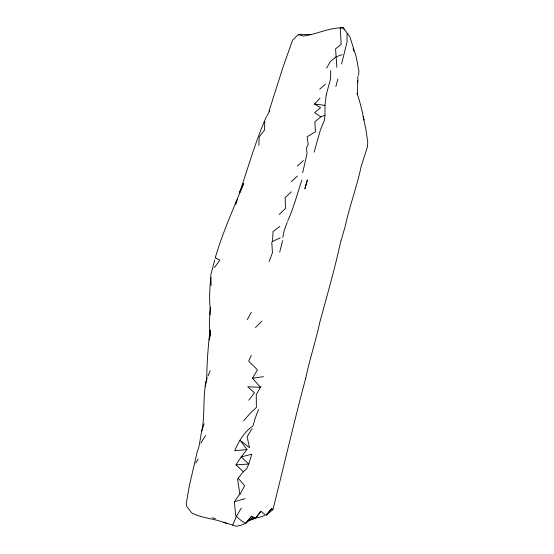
<?xml version="1.0" encoding="UTF-8"?>
<svg xmlns="http://www.w3.org/2000/svg" width="554" height="554" viewBox="0 0 554 554"><rect width="100%" height="100%" fill="white"/><g stroke="black" fill="none" stroke-linecap="round" stroke-linejoin="round"><path stroke-width="0.83" d="M209.904 314.914L210.555 307.428M345.197 226.33C349.553 206.046 356.984 186.532 361.208 166.214L367.33 147.267L367.766 142.281L365.799 128.812L363.175 116.679L363.93 120.073C362.247 110.932 359.996 101.991 357.101 93.224L357.399 94.568L357.884 76.32M330.752 70.496L330.551 79.125L326.348 94.159M264.764 121.471L264.514 130.142L259.265 136.72L258.829 145.273M314.16 152.094L320.371 130.093L324.284 120.564L325.004 115.267L324.976 105.364L326.32 94.388M269.119 261.585L272.443 252.693L271.772 242.167L272.526 241.551L273.039 231.6L279.825 226.42M210.679 277.679C209.883 288.71 208.893 299.839 210.548 310.842M210.236 307.456L209.294 325.288L210.395 335.274L209.107 339.921M357.635 82.234L357.794 80.565M358.556 75.399L358.944 71.466L356.243 57.034L350.017 37.097L343.418 27.873L340.225 27.769L341.167 44.362L335.572 48.842L336.887 67.415M201.58 431.552C205.603 414.309 202.085 395.944 206.912 378.749M209.959 330.129C208.166 346.818 206.774 363.701 206.718 380.453M201.448 432.203L199.031 446.406L197.231 451.787L189.288 486.087L186.234 503.808L186.643 506.273L191.656 512.879C202.646 518.683 215.603 518.419 226.815 523.696M345.052 226.925L341.091 240.408M282.81 237.424L284.126 230.762L287.221 222.189M205.091 386.152L206.857 377.849M340.897 240.699C335.004 268.074 327.234 294.894 319.907 321.916M305.746 378.133C309.679 359.331 315.725 341.07 319.817 322.31M282.595 240.595L279.722 252.112M235.505 204.364L236.503 200.416M337.857 79.042L335.835 86.583M306.487 182.841L304.88 188.914L307.401 179.898L306.687 182.086M302.685 172.689L307.034 153.479L306.445 147.773L308.232 144.476L307.068 136.824L315.378 131.762L314.88 121.797L320.835 116.832L325.004 115.267M214.772 259.868L210.839 274.798L211.164 285.476M341.569 63.994L347.046 41.931L347.033 33.718M305.704 378.195C294.126 421.774 283.883 465.817 272.949 509.576L266.28 515.075L265.636 514.901L261.1 516.882L255.719 518.066L260.837 511.252L264.729 514.292M215.222 257.935C222.653 232.334 233.823 207.999 243.725 183.319L239.342 193.138C248.268 167.564 255.422 141.222 266.522 116.458M236.115 203.346L237.361 199.26M268.953 111.389L282.845 67.692L292.567 40.213L297.664 35.02L300.206 34.32L311.078 34.542M201.594 431.58L204.121 423.706M301.882 180.085C297.173 193.775 293.765 207.923 287.651 221.088M258.476 409.593L254.992 418.817L253.053 425.818C244.376 431.795 238.76 441.24 234.702 450.783L246.98 449.529L239.993 440.16L249.522 447.701L247.119 436.76L252.084 428.678M239.342 193.138L240.173 190.978M243.691 420.805L249.736 413.748L256.391 407.446L256.246 394.593L260.519 387.315L252.458 378.181L257.465 369.885L248.684 361.18L251.281 355.287M260.865 386.477L260.519 387.315L247.735 386.747L254.452 392.848L248.732 400.203M207.958 376.069L210.195 370.661M223.844 522.173L232.728 525.123L236.343 516.418L241.267 508.108M240.041 494.286L244.639 485.726L238.206 478.22L243.303 471.752L246.613 468.892L248.774 464.065L251.8 454.183L241.212 456.932L235.99 464.827L243.303 471.752M247.271 319.644L251.329 312.214M267.111 115.689L269.777 110.897M326.631 68.1L330.288 61.688L335.897 56.917L342.143 54.624M238.206 478.22L237.624 479.231L239.806 494.064L234.363 501.737L235.713 515.816L241.412 520.767L245.083 522.997M195.77 463.054L198.242 459.01M200.818 443.172L205.569 435.472M232.728 525.123L235.928 526.3L241.045 525.24L245.796 523.211L251.689 516.12L255.602 518.385L260.837 511.252M214.37 267.651L219.848 260.131L215.52 257.832M235.99 464.827L248.774 464.065L241.205 456.884L246.98 449.529M245.921 523.142L251.689 516.12M266.28 515.075L271.668 508.579L272.949 509.576M266.363 514.804L271.668 508.579M320.835 116.832L314.644 112.677L320.531 107.705L314.534 104.055L320.046 98.148M255.456 327.594L261.904 321.091M279.168 214.495L285.455 208.56L285.151 197.626L291.369 191.809M297.318 166.11L303.398 160.556M291.286 181.691L297.463 176.068M319.72 89.201L325.427 84.132M246.205 522.747L253.497 517.36L251.336 518.482M272.526 241.551L280.158 237.818M248.656 520.351L254.798 518.115L249.397 520.04M255.602 518.385L249.286 520.289M234.363 501.737L244.965 498.662M252.458 378.181L263.469 376.706M314.534 104.055L324.976 105.364M298.509 34.708L303.412 36.052C316.936 34.279 329.727 27.25 343.418 27.873L344.276 29.964M212.203 517.741L215.444 518.779M353.078 48.357L353.951 51.217M210.118 330.163L210.395 335.274"/></g></svg>
